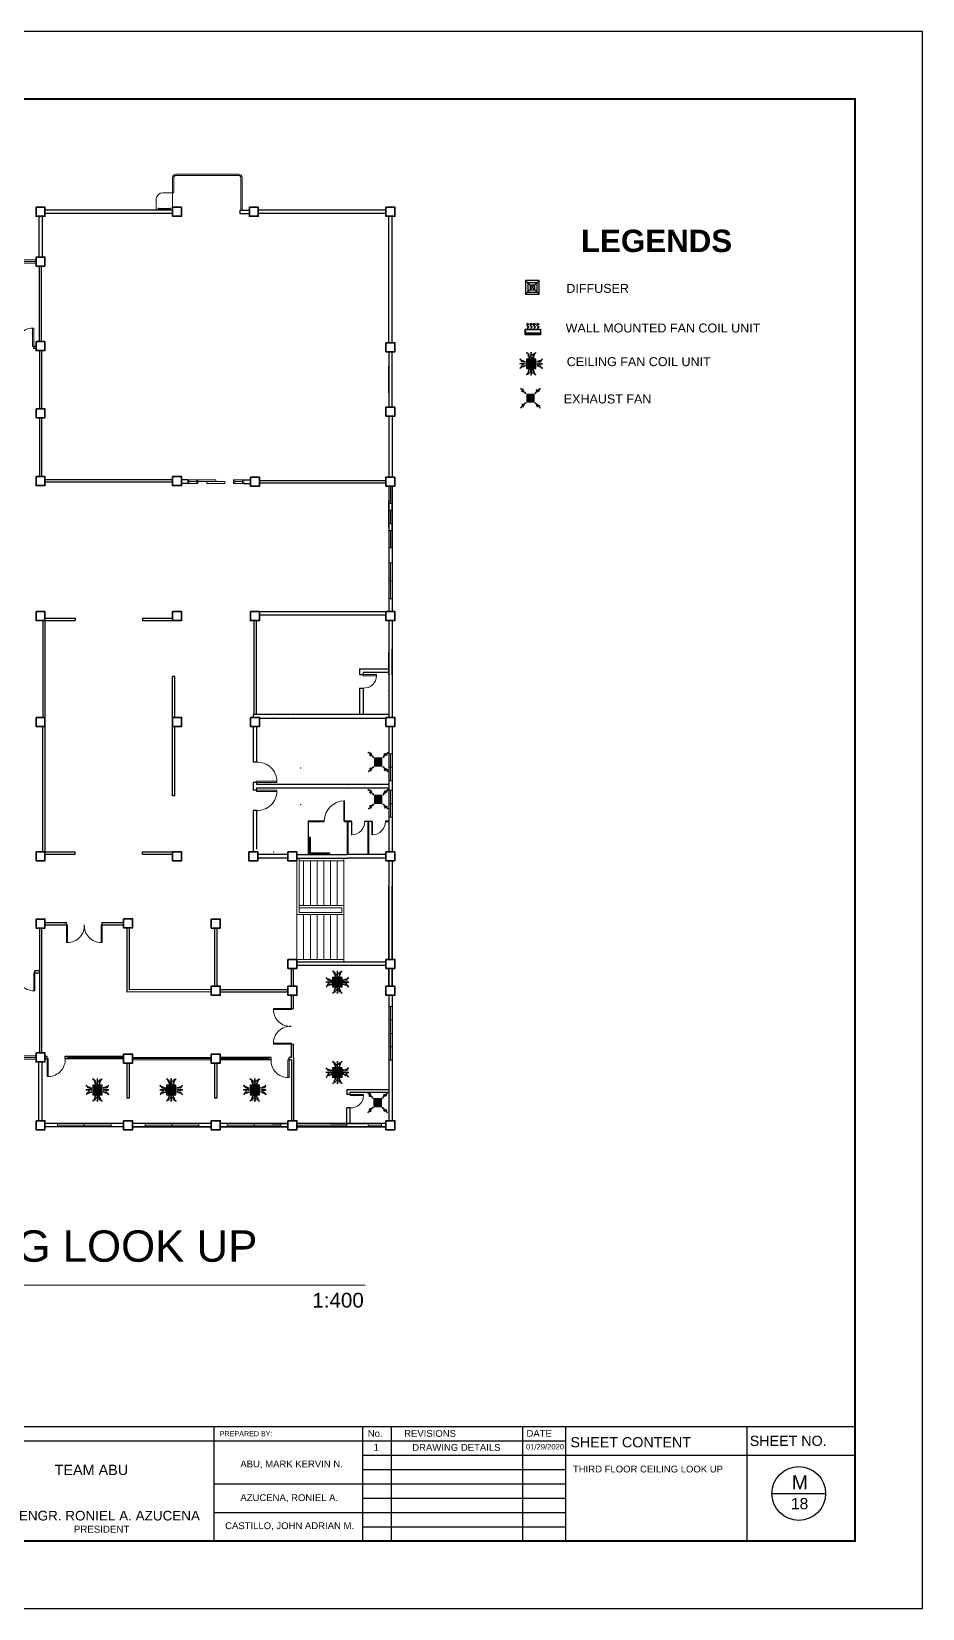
# Model space of a CAD drawing. Header units: millimetres. Extents: x 150 to 360, y 293 to 443.
# Drawn here: x 320.6 to 360.4, y 338.6 to 409 of the extents above; entities that cross this region are included whole.
import ezdxf

# ---------------------------------------------------------------- set-up
doc = ezdxf.new("R2010")
doc.units = ezdxf.units.MM
doc.header["$MEASUREMENT"] = 0
for name, color, linetype in [('.1', 1, 'Continuous'), ('AIR', 7, 'Continuous'), ('diffuser', 7, 'Continuous'), ('Legends', 7, 'Continuous'), ('template', 7, 'Continuous')]:
    doc.layers.add(name, color=color, linetype=linetype)
for name, color, linetype, lineweight in [('door', 234, 'Continuous', 13), ('road', 1, 'Continuous', 20), ('walls', 4, 'Continuous', 30)]:
    doc.layers.add(name, color=color, linetype=linetype, lineweight=lineweight)
doc.styles.add('arial', font='arial.ttf')
doc.styles.get("Standard").update_dxf_attribs({"font": 'arial.ttf'})

# ---------------------------------------------------------------- blocks, each defined once
blk = doc.blocks.new('GRILL-C-IN')
at = {"layer": 'AIR', "ltscale": 3}
for p, q in [((-0.62, 0.6), (-0.67, 0.65)), ((-0.6, 0.62), (-0.65, 0.67)), ((-0.64, 0.64), (-0.3, 0.3)), ((0.64, 0.64), (0.3, 0.3)), ((0.6, 0.62), (0.65, 0.67)), ((0.62, 0.6), (0.67, 0.65)), ((-0.62, -0.6), (-0.67, -0.65)), ((-0.6, -0.62), (-0.65, -0.67)), ((-0.64, -0.64), (-0.3, -0.3)), ((0.64, -0.64), (0.3, -0.3)), ((0.6, -0.62), (0.65, -0.67)), ((0.62, -0.6), (0.67, -0.65))]:
    blk.add_line(p, q, dxfattribs=at)
at = {"layer": 'AIR'}
for p, q in [((-0.19, 0.19), (0.19, -0.19)), ((0.19, 0.19), (-0.19, -0.19))]:
    blk.add_line(p, q, dxfattribs=at)
at = {"layer": 'AIR', "ltscale": 3}
for points in [[(-0.36, 0.39), (-0.39, 0.36), (-0.3, 0.3)], [(0.39, 0.36), (0.36, 0.39), (0.3, 0.3)], [(-0.36, -0.39), (-0.39, -0.36), (-0.3, -0.3)], [(0.39, -0.36), (0.36, -0.39), (0.3, -0.3)]]:
    blk.add_lwpolyline(points, close=True, dxfattribs=at)
at = {"layer": 'AIR'}
for points in [[(-0.25, -0.25), (0.25, -0.25), (0.25, 0.25), (-0.25, 0.25)], [(-0.19, -0.19), (0.19, -0.19), (0.19, 0.19), (-0.19, 0.19)], [(-0.12, -0.12), (0.12, -0.12), (0.12, 0.12), (-0.12, 0.12)], [(-0.06, -0.06), (0.06, -0.06), (0.06, 0.06), (-0.06, 0.06)]]:
    blk.add_lwpolyline(points, close=True, dxfattribs=at)
at = {"layer": 'AIR', "ltscale": 3}
for points in [[(-0.44, 0.44), (-0.51, 0.4), (-0.43, 0.51), (-0.57, 0.43), (-0.48, 0.6), (-0.56, 0.56)], [(0.44, 0.44), (0.4, 0.51), (0.51, 0.43), (0.43, 0.57), (0.6, 0.48), (0.56, 0.56)], [(-0.44, -0.44), (-0.51, -0.4), (-0.43, -0.51), (-0.57, -0.43), (-0.48, -0.6), (-0.56, -0.56)], [(0.44, -0.44), (0.4, -0.51), (0.51, -0.43), (0.43, -0.57), (0.6, -0.48), (0.56, -0.56)]]:
    blk.add_spline(points, degree=3, dxfattribs=at)
for points in [[(-0.3, 0.3), (-0.36, 0.39), (-0.39, 0.36)], [(0.3, 0.3), (0.39, 0.36), (0.36, 0.39)], [(-0.3, -0.3), (-0.36, -0.39), (-0.39, -0.36)], [(0.3, -0.3), (0.39, -0.36), (0.36, -0.39)]]:
    blk.add_solid(points, dxfattribs=at)
blk = doc.blocks.new('FCU-13000P (CASSETTE SPLIT)')
at = {"layer": 'AIR', "ltscale": 3}
for p, q in [((-0.52, 0), (-1, 0)), ((-0.56, 0.19), (-0.49, 0.19)), ((-0.56, 0.16), (-0.49, 0.16)), ((-0.56, 0.02), (-0.49, 0.02)), ((-0.19, 0.56), (-0.19, 0.49)), ((-0.16, 0.56), (-0.16, 0.49)), ((-0.02, 0.56), (-0.02, 0.49)), ((0, 0.52), (0, 1)), ((0.02, 0.56), (0.02, 0.49)), ((0.16, 0.56), (0.16, 0.49)), ((0.19, 0.56), (0.19, 0.49)), ((0.56, 0.19), (0.49, 0.19)), ((0.56, 0.16), (0.49, 0.16)), ((0.56, 0.02), (0.49, 0.02)), ((0.52, 0), (1, 0)), ((-0.56, -0.02), (-0.49, -0.02)), ((-0.56, -0.16), (-0.49, -0.16)), ((-0.56, -0.19), (-0.49, -0.19)), ((-0.19, -0.56), (-0.19, -0.49)), ((-0.16, -0.56), (-0.16, -0.49)), ((-0.02, -0.56), (-0.02, -0.49)), ((0, -0.52), (0, -1)), ((0.02, -0.56), (0.02, -0.49)), ((0.16, -0.56), (0.16, -0.49)), ((0.19, -0.56), (0.19, -0.49)), ((0.56, -0.02), (0.49, -0.02)), ((0.56, -0.16), (0.49, -0.16)), ((0.56, -0.19), (0.49, -0.19))]:
    blk.add_line(p, q, dxfattribs=at)
at = {"layer": 'AIR'}
for p, q in [((0.3, -0.3), (-0.3, 0.3)), ((0.3, 0.3), (-0.3, -0.3))]:
    blk.add_line(p, q, dxfattribs=at)
at = {"layer": 'AIR', "ltscale": 3}
for points in [[(-0.89, 0.02), (-0.89, -0.02), (-1, 0)], [(-0.89, 0.34), (-0.93, 0.31), (-0.97, 0.42)], [(-0.34, 0.89), (-0.31, 0.93), (-0.42, 0.97)], [(-0.02, 0.89), (0.02, 0.89), (0, 1)], [(0.34, 0.89), (0.31, 0.93), (0.42, 0.97)], [(0.89, 0.34), (0.93, 0.31), (0.97, 0.42)], [(0.89, 0.02), (0.89, -0.02), (1, 0)], [(-0.89, -0.34), (-0.93, -0.31), (-0.97, -0.42)], [(-0.34, -0.89), (-0.31, -0.93), (-0.42, -0.97)], [(-0.02, -0.89), (0.02, -0.89), (0, -1)], [(0.34, -0.89), (0.31, -0.93), (0.42, -0.97)], [(0.89, -0.34), (0.93, -0.31), (0.97, -0.42)]]:
    blk.add_lwpolyline(points, close=True, dxfattribs=at)
at = {"layer": 'AIR'}
for points in [[(-0.91, 0.32, 0.171809), (-0.56, 0.18), (-0.52, 0.18)], [(-0.32, 0.91, -0.171809), (-0.18, 0.56), (-0.18, 0.52)], [(0.32, 0.91, 0.171809), (0.18, 0.56), (0.18, 0.52)], [(0.91, 0.32, -0.171809), (0.56, 0.18), (0.52, 0.18)], [(-0.91, -0.32, -0.171809), (-0.56, -0.18), (-0.52, -0.18)], [(-0.32, -0.91, 0.171809), (-0.18, -0.56), (-0.18, -0.52)], [(0.32, -0.91, -0.171809), (0.18, -0.56), (0.18, -0.52)], [(0.91, -0.32, 0.171809), (0.56, -0.18), (0.52, -0.18)]]:
    blk.add_lwpolyline(points, format="xyb", dxfattribs=at)
for points in [[(-0.41, -0.41), (0.41, -0.41), (0.41, 0.41), (-0.41, 0.41)], [(-0.37, 0.31), (-0.35, 0.31), (-0.35, -0.31), (-0.37, -0.31)], [(-0.31, 0.37), (0.31, 0.37), (0.31, 0.35), (-0.31, 0.35)], [(-0.26, -0.26), (0.26, -0.26), (0.26, 0.26), (-0.26, 0.26)], [(-0.21, -0.21), (0.21, -0.21), (0.21, 0.21), (-0.21, 0.21)], [(-0.16, -0.16), (0.16, -0.16), (0.16, 0.16), (-0.16, 0.16)], [(-0.11, -0.11), (0.11, -0.11), (0.11, 0.11), (-0.11, 0.11)], [(-0.06, -0.06), (0.06, -0.06), (0.06, 0.06), (-0.06, 0.06)], [(0.37, 0.31), (0.35, 0.31), (0.35, -0.31), (0.37, -0.31)], [(-0.31, -0.37), (0.31, -0.37), (0.31, -0.35), (-0.31, -0.35)]]:
    blk.add_lwpolyline(points, close=True, dxfattribs=at)
blk.add_lwpolyline([(-0.26, -0.31), (0.26, -0.31, 0.414214), (0.31, -0.26), (0.31, 0.26, 0.414214), (0.26, 0.31), (-0.26, 0.31, 0.414214), (-0.31, 0.26), (-0.31, -0.26, 0.414214)], format="xyb", close=True, dxfattribs=at)
at = {"layer": 'AIR', "ltscale": 3}
for points in [[(-0.84, 0.27), (-0.85, 0.23), (-0.88, 0.13), (-0.7, 0.42), (-0.9, 0), (-0.65, 0.36), (-0.68, 0.24), (-0.69, 0.2)], [(-0.27, 0.84), (-0.23, 0.85), (-0.13, 0.88), (-0.42, 0.7), (0, 0.9), (-0.36, 0.65), (-0.24, 0.68), (-0.2, 0.69)], [(0.27, 0.84), (0.23, 0.85), (0.13, 0.88), (0.42, 0.7), (0, 0.9), (0.36, 0.65), (0.24, 0.68), (0.2, 0.69)], [(0.84, 0.27), (0.85, 0.23), (0.88, 0.13), (0.7, 0.42), (0.9, 0), (0.65, 0.36), (0.68, 0.24), (0.69, 0.2)], [(-0.84, -0.27), (-0.85, -0.23), (-0.88, -0.13), (-0.7, -0.42), (-0.9, 0), (-0.65, -0.36), (-0.68, -0.24), (-0.69, -0.2)], [(-0.27, -0.84), (-0.23, -0.85), (-0.13, -0.88), (-0.42, -0.7), (0, -0.9), (-0.36, -0.65), (-0.24, -0.68), (-0.2, -0.69)], [(0.27, -0.84), (0.23, -0.85), (0.13, -0.88), (0.42, -0.7), (0, -0.9), (0.36, -0.65), (0.24, -0.68), (0.2, -0.69)], [(0.84, -0.27), (0.85, -0.23), (0.88, -0.13), (0.7, -0.42), (0.9, 0), (0.65, -0.36), (0.68, -0.24), (0.69, -0.2)]]:
    blk.add_open_spline(points, degree=3, knots=[0.0032834, 0.0032834, 0.0032834, 0.0032834, 0.0712567, 0.1924075, 0.3347111, 0.5062145, 0.5813292, 0.5813292, 0.5813292, 0.5813292], dxfattribs=at)
for points in [[(-0.8, 0), (-0.78, -0.08), (-0.75, 0.06), (-0.72, -0.1), (-0.66, 0.09), (-0.63, 0)], [(0, 0.8), (0.08, 0.78), (-0.06, 0.75), (0.1, 0.72), (-0.09, 0.66), (0, 0.63)], [(0.8, 0), (0.78, -0.08), (0.75, 0.06), (0.72, -0.1), (0.66, 0.09), (0.63, 0)], [(0, -0.8), (0.08, -0.78), (-0.06, -0.75), (0.1, -0.72), (-0.09, -0.66), (0, -0.63)]]:
    blk.add_spline(points, degree=3, dxfattribs=at)
for points in [[(-1, 0), (-0.89, 0.02), (-0.89, -0.02)], [(-0.97, 0.42), (-0.89, 0.34), (-0.93, 0.31)], [(-0.42, 0.97), (-0.34, 0.89), (-0.31, 0.93)], [(0, 1), (-0.02, 0.89), (0.02, 0.89)], [(0.42, 0.97), (0.34, 0.89), (0.31, 0.93)], [(0.97, 0.42), (0.89, 0.34), (0.93, 0.31)], [(1, 0), (0.89, 0.02), (0.89, -0.02)], [(-0.97, -0.42), (-0.89, -0.34), (-0.93, -0.31)], [(-0.42, -0.97), (-0.34, -0.89), (-0.31, -0.93)], [(0, -1), (-0.02, -0.89), (0.02, -0.89)], [(0.42, -0.97), (0.34, -0.89), (0.31, -0.93)], [(0.97, -0.42), (0.89, -0.34), (0.93, -0.31)]]:
    blk.add_solid(points, dxfattribs=at)
blk = doc.blocks.new('AC-S-12')
at = {"layer": 'diffuser'}
for p, q in [((-0.15, 0.15), (0.15, -0.15)), ((0.15, 0.15), (-0.15, -0.15)), ((-0.15, 0.15), (-0.15, -0.15)), ((0.15, 0.15), (-0.15, 0.15)), ((-0.1, 0.1), (-0.1, -0.1)), ((0.1, 0.1), (-0.1, 0.1)), ((-0.05, 0.05), (-0.05, -0.05)), ((0.05, 0.05), (-0.05, 0.05)), ((0.05, -0.05), (0.05, 0.05)), ((0.1, -0.1), (0.1, 0.1)), ((0.15, -0.15), (0.15, 0.15)), ((-0.15, -0.15), (0.15, -0.15)), ((-0.1, -0.1), (0.1, -0.1)), ((-0.05, -0.05), (0.05, -0.05))]:
    blk.add_line(p, q, dxfattribs=at)
for points in [[(-0.358, 0.358, 0, 0.0447, 0), (-0.295, 0.295, 0, 0, 0), (-0.15, 0.15, 0, 0, 0)], [(0.358, 0.358, 0, 0.0447, 0), (0.295, 0.295, 0, 0, 0), (0.15, 0.15, 0, 0, 0)], [(-0.358, -0.358, 0, 0.0447, 0), (-0.295, -0.295, 0, 0, 0), (-0.15, -0.15, 0, 0, 0)], [(0.358, -0.358, 0, 0.0447, 0), (0.295, -0.295, 0, 0, 0), (0.15, -0.15, 0, 0, 0)]]:
    blk.add_lwpolyline(points, format="xyseb", dxfattribs=at)
blk = doc.blocks.new('fcu')
at = {"layer": 'diffuser', "xscale": 2.052644456280903, "yscale": 2.052644456280903, "zscale": 2.052644456280903}
blk.add_blockref('AC-S-12', (0, 0), dxfattribs=at)
blk = doc.blocks.new('CARRIER-S30-32 (FCD)')
at = {"layer": 'AIR'}
for p, q in [((0.82, -0.05), (-0.83, -0.05)), ((0.82, -0.08), (-0.83, -0.08)), ((0.82, -0.1), (-0.83, -0.1)), ((0.82, -0.13), (-0.83, -0.13)), ((0.82, -0.15), (-0.83, -0.15)), ((-0.6, -0.03), (-0.6, -0.18)), ((-0.4, -0.03), (-0.4, -0.18)), ((-0.2, -0.03), (-0.2, -0.18)), ((0, -0.03), (0, -0.18)), ((0.2, -0.03), (0.2, -0.18)), ((0.4, -0.03), (0.4, -0.18)), ((0.6, -0.03), (0.6, -0.18))]:
    blk.add_line(p, q, dxfattribs=at)
for points in [[(-0.8, -0.62), (0.8, -0.62, 0.414214), (0.85, -0.57), (0.85, 0), (-0.85, 0), (-0.85, -0.57, 0.414214)], [(-0.8, -0.59), (0.8, -0.59, 0.414214), (0.82, -0.57), (0.82, -0.53), (-0.83, -0.53), (-0.83, -0.57, 0.414214)]]:
    blk.add_lwpolyline(points, format="xyb", close=True, dxfattribs=at)
for points in [[(-0.83, -0.03), (0.82, -0.03), (0.82, -0.18), (-0.83, -0.18)], [(-0.66, -1.13), (-0.56, -1.24), (-0.7, -1.18)], [(-0.46, -1.13), (-0.56, -1.24), (-0.43, -1.18)], [(-0.29, -1.13), (-0.19, -1.24), (-0.32, -1.18)], [(-0.09, -1.13), (-0.19, -1.24), (-0.05, -1.18)], [(0.09, -1.13), (0.19, -1.24), (0.05, -1.18)], [(0.29, -1.13), (0.19, -1.24), (0.32, -1.18)], [(0.46, -1.13), (0.56, -1.24), (0.43, -1.18)], [(0.66, -1.13), (0.56, -1.24), (0.7, -1.18)]]:
    blk.add_lwpolyline(points, close=True, dxfattribs=at)
for points in [[(-0.56, -0.68), (-0.56, -0.79), (-0.44, -0.84), (-0.67, -1), (-0.56, -1.04), (-0.56, -1.24)], [(-0.19, -0.68), (-0.19, -0.79), (-0.06, -0.84), (-0.29, -1), (-0.19, -1.04), (-0.19, -1.24)], [(0.19, -0.68), (0.19, -0.79), (0.31, -0.84), (0.08, -1), (0.19, -1.04), (0.19, -1.24)], [(0.56, -0.68), (0.56, -0.79), (0.69, -0.84), (0.46, -1), (0.56, -1.04), (0.56, -1.24)]]:
    blk.add_lwpolyline(points, dxfattribs=at)
for centre in [(-0.8, -0.29), (-0.8, -0.36)]:
    blk.add_circle(centre, 0.0187, dxfattribs=at)

msp = doc.modelspace()

# ---------------------------------------------------------------- linework, layer by layer
at = {"layer": '.1', "color": 0}
msp.add_line((360.409, 408.965), (261.133, 408.965), dxfattribs=at)
at = {"color": 8, "linetype": 'ByBlock', "lineweight": 9}
for p, q in [((326.189, 400.994), (326.189, 401.469)), ((326.489, 401.769), (326.959, 401.769)), ((326.309, 401.076), (326.289, 401.076)), ((326.289, 401.076), (326.289, 400.996)), ((326.309, 400.996), (326.309, 401.076)), ((326.559, 401.066), (326.309, 401.066)), ((326.559, 401.046), (326.309, 401.046)), ((326.559, 401.066), (326.809, 401.066)), ((326.559, 401.046), (326.809, 401.046)), ((326.809, 400.996), (326.809, 401.076)), ((326.809, 401.076), (326.829, 401.076)), ((326.829, 401.076), (326.829, 400.996)), ((317.504, 398.769), (320.829, 398.769)), ((320.829, 398.696), (317.504, 398.696)), ((317.504, 398.619), (320.829, 398.619)), ((320.729, 394.821), (320.829, 394.821)), ((336.579, 388.032), (336.579, 388.671)), ((336.579, 387.895), (336.579, 388.671)), ((336.654, 388.671), (336.654, 387.895)), ((336.729, 388.032), (336.729, 388.671)), ((336.729, 387.895), (336.579, 387.895)), ((336.729, 387.595), (336.579, 387.595)), ((336.579, 387.595), (336.579, 386.995)), ((336.654, 387.595), (336.654, 386.995)), ((336.729, 387.295), (336.729, 387.595)), ((336.579, 386.995), (336.729, 386.995)), ((336.579, 386.995), (336.579, 386.695)), ((336.579, 386.832), (336.579, 386.069)), ((336.579, 386.695), (336.729, 386.695)), ((336.654, 386.695), (336.654, 385.92)), ((336.729, 386.832), (336.729, 386.069)), ((336.729, 386.695), (336.729, 385.919)), ((336.729, 385.919), (336.579, 385.921)), ((336.579, 385.157), (336.579, 385.919)), ((336.579, 385.821), (336.579, 383.071)), ((336.729, 386.069), (336.729, 385.919)), ((336.729, 385.157), (336.729, 385.919)), ((336.579, 383.646), (336.579, 385.246)), ((336.579, 385.246), (336.729, 385.246)), ((336.579, 383.957), (336.579, 385.157)), ((336.654, 385.246), (336.654, 383.646)), ((336.729, 383.957), (336.729, 385.157)), ((336.579, 384.446), (336.729, 384.446)), ((336.729, 384.446), (336.729, 383.646)), ((336.579, 383.957), (336.579, 383.071)), ((336.729, 383.957), (336.729, 383.071)), ((336.729, 383.646), (336.579, 383.646)), ((336.579, 381.794), (336.579, 382.671)), ((336.729, 381.794), (336.729, 382.671)), ((336.579, 381.794), (336.579, 381.394)), ((336.729, 381.794), (336.729, 381.394)), ((336.579, 380.244), (336.579, 379.844)), ((336.729, 380.244), (336.729, 379.844)), ((336.579, 378.694), (336.579, 379.694)), ((336.729, 378.694), (336.729, 379.844)), ((336.579, 378.694), (336.579, 378.346)), ((336.729, 378.694), (336.729, 378.346)), ((336.579, 376.719), (336.729, 376.719)), ((336.654, 376.719), (336.654, 375.519)), ((336.729, 376.719), (336.729, 375.519)), ((336.729, 376.119), (336.579, 376.119)), ((336.729, 375.519), (336.579, 375.519)), ((336.579, 375.345), (336.579, 375.445)), ((336.579, 375.195), (336.579, 375.095)), ((336.579, 375.095), (336.729, 375.095)), ((336.654, 375.095), (336.654, 373.895)), ((336.729, 375.095), (336.729, 373.895)), ((336.729, 374.495), (336.579, 374.495)), ((336.729, 373.895), (336.579, 373.895)), ((330.679, 372.345), (330.529, 372.345)), ((332.479, 371.945), (332.479, 372.07)), ((332.479, 369.545), (332.479, 371.945)), ((332.579, 371.945), (332.579, 372.045)), ((332.579, 369.645), (332.579, 371.945)), ((334.579, 371.945), (332.579, 371.945)), ((332.779, 371.945), (332.779, 369.945)), ((333.079, 371.945), (333.079, 369.945)), ((333.379, 371.945), (333.379, 369.945)), ((333.679, 371.945), (333.679, 369.945)), ((333.979, 371.945), (333.979, 369.945)), ((334.279, 371.945), (334.279, 369.945)), ((334.579, 372.07), (334.579, 371.945)), ((334.579, 371.945), (334.579, 369.945)), ((334.279, 369.945), (332.579, 369.945)), ((334.279, 369.845), (332.579, 369.845)), ((334.279, 369.645), (332.579, 369.645)), ((334.279, 369.945), (334.579, 369.945)), ((334.279, 369.845), (334.479, 369.845)), ((334.279, 369.645), (334.479, 369.645)), ((334.479, 369.645), (334.479, 369.845)), ((334.579, 369.845), (334.579, 369.945)), ((334.579, 369.645), (334.579, 369.845)), ((334.579, 369.545), (334.579, 369.645)), ((334.279, 369.545), (332.479, 369.545)), ((332.479, 369.545), (332.479, 367.545)), ((332.779, 369.545), (332.779, 367.545)), ((333.079, 369.545), (333.079, 367.545)), ((333.379, 369.545), (333.379, 367.545)), ((333.679, 369.545), (333.679, 367.545)), ((333.979, 369.545), (333.979, 367.545)), ((334.279, 369.545), (334.279, 367.545)), ((334.279, 369.545), (334.579, 369.545)), ((334.579, 369.545), (334.579, 367.545)), ((334.579, 367.545), (332.479, 367.545)), ((332.479, 367.42), (332.479, 367.545)), ((334.579, 367.42), (334.579, 367.545)), ((320.829, 366.943), (320.729, 366.943)), ((332.479, 366.343), (332.479, 366.218)), ((336.729, 365.443), (336.579, 365.443)), ((336.579, 365.443), (336.579, 363.043)), ((336.654, 365.443), (336.654, 363.043)), ((336.729, 365.943), (336.729, 365.443)), ((336.729, 364.243), (336.729, 365.443)), ((336.729, 364.843), (336.579, 364.843)), ((336.729, 364.243), (336.579, 364.243)), ((336.729, 363.043), (336.729, 364.243)), ((320.829, 363.243), (317.479, 363.243)), ((336.729, 363.643), (336.579, 363.643)), ((317.479, 363.168), (320.829, 363.168)), ((320.829, 363.093), (317.479, 363.093)), ((322.229, 363.218), (322.229, 363.118)), ((322.229, 363.168), (324.741, 363.168)), ((328.654, 363.168), (325.141, 363.168)), ((328.654, 363.118), (325.141, 363.118)), ((328.654, 363.068), (325.141, 363.068)), ((331.229, 363.118), (329.054, 363.118)), ((336.579, 363.043), (336.729, 363.043)), ((336.729, 360.343), (336.729, 360.493)), ((324.185, 360.218), (321.785, 360.218)), ((321.785, 360.218), (321.785, 360.068)), ((324.185, 360.143), (321.785, 360.143)), ((322.985, 360.068), (322.985, 360.218)), ((322.985, 360.068), (324.185, 360.068)), ((324.185, 360.068), (324.185, 360.218)), ((328.098, 360.218), (325.698, 360.218)), ((325.698, 360.218), (325.698, 360.068)), ((328.098, 360.143), (325.698, 360.143)), ((326.898, 360.068), (326.898, 360.218)), ((326.898, 360.068), (328.098, 360.068)), ((328.098, 360.068), (328.098, 360.218)), ((329.054, 360.218), (329.779, 360.218)), ((331.766, 360.218), (329.366, 360.218)), ((329.366, 360.218), (329.366, 360.068)), ((331.766, 360.143), (329.366, 360.143)), ((329.779, 360.218), (330.379, 360.218)), ((330.379, 360.218), (330.879, 360.218)), ((330.566, 360.068), (330.566, 360.218)), ((330.566, 360.068), (331.766, 360.068)), ((331.379, 360.218), (330.879, 360.218)), ((331.766, 360.068), (331.766, 360.218)), ((332.479, 360.218), (332.979, 360.218)), ((334.704, 360.143), (332.479, 360.143)), ((332.979, 360.218), (333.479, 360.218)), ((333.979, 360.218), (333.479, 360.218)), ((334.704, 360.218), (334.704, 360.068)), ((335.171, 360.218), (335.071, 360.218)), ((336.204, 360.068), (335.604, 360.068)), ((335.654, 360.068), (335.654, 360.218)), ((336.254, 360.218), (335.654, 360.218)), ((336.254, 360.143), (335.654, 360.143)), ((336.254, 360.218), (336.254, 360.068))]:
    msp.add_line(p, q, dxfattribs=at)
at = {"color": 8, "linetype": 'ByBlock', "lineweight": 25}
for p, q in [((320.954, 400.721), (320.954, 398.896)), ((321.104, 400.721), (321.104, 398.896)), ((326.929, 400.994), (321.229, 400.994)), ((326.929, 400.844), (321.229, 400.844)), ((329.929, 400.994), (330.354, 400.994)), ((329.929, 400.844), (330.354, 400.844)), ((336.454, 400.994), (330.754, 400.994)), ((336.454, 400.844), (330.754, 400.844)), ((336.579, 395.071), (336.579, 400.721)), ((336.729, 395.071), (336.729, 400.721)), ((320.979, 395.121), (320.979, 398.496)), ((321.079, 395.121), (321.079, 398.496)), ((320.679, 394.921), (320.829, 394.921)), ((320.729, 394.821), (320.729, 394.921)), ((320.829, 394.821), (320.729, 394.821)), ((320.979, 394.721), (320.979, 392.121)), ((321.079, 394.721), (321.079, 392.121)), ((336.579, 394.671), (336.579, 392.196)), ((336.729, 392.196), (336.729, 394.671)), ((336.579, 392.832), (336.579, 394.032)), ((320.979, 391.721), (320.979, 389.097)), ((321.079, 391.721), (321.079, 389.097)), ((336.579, 391.796), (336.579, 389.071)), ((336.729, 391.796), (336.729, 389.071)), ((336.579, 391.157), (336.579, 389.957)), ((336.579, 388.671), (336.579, 383.071)), ((336.729, 388.671), (336.729, 383.071)), ((336.729, 385.919), (336.729, 388.671)), ((336.579, 386.832), (336.579, 388.032)), ((336.729, 386.832), (336.729, 388.032)), ((336.729, 387.595), (336.729, 387.895)), ((330.554, 382.671), (330.554, 378.47)), ((330.654, 382.671), (330.654, 378.47)), ((336.579, 382.671), (336.579, 378.346)), ((336.579, 382.671), (336.579, 378.346)), ((336.729, 382.671), (336.729, 378.346)), ((336.579, 380.244), (336.579, 381.244)), ((336.729, 380.244), (336.729, 381.394)), ((335.279, 380.508), (336.579, 380.509)), ((335.279, 380.508), (335.279, 380.258)), ((335.279, 380.258), (335.429, 380.258)), ((335.429, 380.358), (335.429, 380.258)), ((335.279, 379.658), (335.279, 378.47)), ((335.279, 379.658), (335.429, 379.658)), ((335.429, 379.658), (335.429, 378.47)), ((330.529, 378.47), (330.529, 378.347)), ((334.979, 378.47), (330.529, 378.47)), ((333.002, 378.32), (336.454, 378.32)), ((336.579, 378.47), (334.979, 378.47)), ((330.529, 377.947), (330.529, 376.345)), ((330.679, 377.947), (330.679, 376.345)), ((336.579, 377.946), (336.579, 375.519)), ((336.579, 377.946), (336.579, 375.419)), ((336.729, 377.946), (336.729, 372.345)), ((330.679, 376.345), (330.529, 376.345)), ((330.529, 375.445), (330.529, 375.095)), ((330.679, 375.445), (330.679, 375.345)), ((336.579, 375.345), (330.679, 375.345)), ((336.579, 375.419), (336.579, 372.345)), ((330.679, 375.195), (330.679, 375.095)), ((336.579, 375.195), (330.679, 375.195)), ((330.679, 374.195), (330.529, 374.195)), ((332.079, 372.22), (330.729, 372.22)), ((332.079, 372.07), (330.729, 372.07)), ((332.479, 372.22), (332.729, 372.22)), ((332.479, 372.07), (332.729, 372.07)), ((332.729, 372.22), (334.729, 372.22)), ((332.729, 372.07), (334.729, 372.07)), ((336.454, 372.22), (334.729, 372.22)), ((336.454, 372.07), (334.729, 372.07)), ((336.579, 371.945), (336.579, 367.545)), ((336.729, 371.945), (336.729, 367.545)), ((336.579, 367.545), (336.579, 370.818)), ((336.729, 367.545), (336.729, 370.818)), ((320.979, 368.943), (320.979, 363.368)), ((321.079, 368.943), (321.079, 363.368)), ((321.229, 369.193), (322.185, 369.193)), ((321.229, 369.093), (322.235, 369.093)), ((322.185, 369.093), (322.185, 369.193)), ((323.735, 369.093), (324.741, 369.093)), ((323.785, 369.193), (324.741, 369.193)), ((323.785, 369.093), (323.785, 369.193)), ((324.891, 368.959), (324.891, 366.088)), ((324.991, 368.959), (324.991, 366.189)), ((320.729, 366.943), (320.979, 366.943)), ((320.779, 367.043), (320.979, 367.043)), ((320.779, 366.943), (320.779, 367.043)), ((332.229, 366.343), (332.229, 367.145)), ((332.329, 366.343), (332.329, 367.145)), ((336.454, 367.42), (332.479, 367.42)), ((336.454, 367.27), (332.479, 367.27)), ((336.579, 367.145), (336.579, 366.343)), ((336.579, 366.343), (336.579, 367.145)), ((336.729, 367.145), (336.729, 366.343)), ((336.729, 366.343), (336.729, 367.145)), ((328.654, 366.093), (324.891, 366.088)), ((328.654, 366.193), (324.991, 366.189)), ((329.054, 366.193), (332.079, 366.193)), ((329.054, 366.093), (332.079, 366.093)), ((332.229, 365.306), (332.229, 365.943)), ((332.229, 365.356), (332.329, 365.356)), ((332.329, 365.356), (332.329, 365.943)), ((336.579, 365.943), (336.579, 360.343)), ((336.579, 365.943), (336.579, 360.343)), ((336.729, 365.943), (336.729, 360.343)), ((332.229, 363.168), (332.229, 363.806)), ((332.229, 363.756), (332.329, 363.756)), ((332.329, 363.168), (332.329, 363.756)), ((320.954, 360.343), (320.954, 362.968)), ((321.104, 360.343), (321.104, 362.968)), ((321.229, 363.218), (321.329, 363.218)), ((321.229, 363.118), (321.379, 363.118)), ((321.329, 363.118), (321.329, 363.218)), ((322.129, 363.218), (324.741, 363.218)), ((322.129, 363.118), (322.129, 363.218)), ((322.129, 363.218), (322.229, 363.218)), ((322.129, 363.118), (324.741, 363.118)), ((324.891, 362.918), (324.891, 361.343)), ((324.991, 362.918), (324.991, 361.343)), ((328.804, 362.918), (328.804, 361.343)), ((328.904, 362.918), (328.904, 361.343)), ((331.329, 363.168), (329.054, 363.168)), ((331.329, 363.068), (329.054, 363.068)), ((331.329, 363.168), (331.229, 363.168)), ((331.329, 363.068), (331.329, 363.168)), ((332.229, 363.068), (332.079, 363.068)), ((332.229, 363.168), (332.129, 363.168)), ((332.129, 363.068), (332.129, 363.168)), ((332.229, 363.068), (332.229, 360.343)), ((332.329, 363.168), (332.329, 360.343)), ((324.991, 361.343), (324.891, 361.343)), ((328.904, 361.343), (328.804, 361.343)), ((336.579, 361.718), (334.704, 361.718)), ((334.704, 361.718), (334.704, 361.618)), ((334.704, 361.618), (334.704, 361.518)), ((334.854, 361.518), (334.854, 361.618)), ((334.704, 360.218), (334.704, 360.918)), ((324.741, 360.218), (321.229, 360.218)), ((324.741, 360.068), (321.229, 360.068)), ((324.741, 360.218), (322.879, 360.218)), ((328.654, 360.218), (325.141, 360.218)), ((328.654, 360.218), (325.141, 360.218)), ((328.654, 360.068), (325.141, 360.068)), ((328.654, 360.068), (325.141, 360.068)), ((325.141, 360.068), (328.654, 360.068)), ((332.079, 360.218), (329.054, 360.218)), ((332.079, 360.068), (329.054, 360.068)), ((329.054, 360.068), (332.079, 360.068)), ((331.379, 360.218), (332.079, 360.218)), ((336.454, 360.218), (332.479, 360.218)), ((336.454, 360.068), (332.479, 360.068)), ((332.479, 360.068), (336.454, 360.068)), ((333.979, 360.218), (334.979, 360.218)), ((334.979, 360.218), (335.579, 360.218))]:
    msp.add_line(p, q, dxfattribs=at)
at = {"color": 8, "linetype": 'Continuous', "lineweight": 25}
for p, q in [((329.929, 400.994), (329.929, 400.844)), ((327.604, 388.947), (327.329, 388.947)), ((327.604, 388.796), (327.329, 388.796)), ((330.104, 388.946), (330.404, 388.946)), ((330.104, 388.796), (330.404, 388.796))]:
    msp.add_line(p, q, dxfattribs=at)
at = {"color": 8, "lineweight": 25}
for p, q in [((326.929, 388.947), (321.229, 388.947)), ((326.929, 388.847), (321.229, 388.847)), ((330.804, 388.921), (336.454, 388.921)), ((330.804, 388.821), (336.454, 388.821)), ((330.804, 383.071), (336.454, 383.071)), ((321.129, 382.671), (321.129, 378.345)), ((321.229, 382.771), (322.579, 382.771)), ((321.229, 382.671), (322.579, 382.671)), ((321.229, 382.671), (321.229, 372.345)), ((322.579, 382.771), (322.579, 382.671)), ((325.579, 382.771), (326.929, 382.771)), ((325.579, 382.771), (325.579, 382.671)), ((325.579, 382.671), (326.929, 382.671)), ((330.804, 382.921), (336.454, 382.921)), ((326.929, 378.345), (326.929, 380.172)), ((327.029, 380.172), (326.929, 380.172)), ((327.029, 378.345), (327.029, 380.172)), ((330.804, 378.315), (332.982, 378.32)), ((321.129, 372.345), (321.129, 377.945)), ((326.929, 374.845), (326.929, 377.945)), ((327.029, 374.845), (327.029, 377.945)), ((327.029, 374.845), (326.929, 374.845)), ((321.229, 372.345), (322.579, 372.345)), ((321.229, 372.245), (322.579, 372.245)), ((322.579, 372.245), (322.579, 372.345)), ((325.579, 372.345), (326.929, 372.345)), ((325.579, 372.245), (325.579, 372.345)), ((325.579, 372.245), (326.929, 372.245)), ((328.804, 368.943), (328.804, 366.343)), ((328.904, 368.943), (328.904, 366.343))]:
    msp.add_line(p, q, dxfattribs=at)
at = {"color": 8, "linetype": 'ByBlock', "lineweight": 13}
for p, q in [((328.004, 388.946), (327.654, 388.946)), ((327.654, 388.871), (328.004, 388.871)), ((328.004, 388.796), (327.654, 388.796)), ((329.704, 388.946), (330.054, 388.946)), ((330.054, 388.871), (329.704, 388.871)), ((329.704, 388.796), (330.054, 388.796))]:
    msp.add_line(p, q, dxfattribs=at)
at = {"color": 8, "lineweight": 9, "ltscale": 0.4}
msp.add_line((336.579, 387.05), (336.579, 387.54), dxfattribs=at)
at = {"color": 8, "linetype": 'ByBlock', "lineweight": 25, "ltscale": 0.3}
for p, q in [((336.579, 380.358), (335.429, 380.358)), ((330.679, 375.445), (330.529, 375.445)), ((330.679, 375.095), (330.529, 375.095)), ((334.854, 361.518), (334.704, 361.518)), ((334.854, 361.618), (336.579, 361.618)), ((334.854, 360.918), (334.704, 360.918)), ((334.854, 360.218), (334.854, 360.918))]:
    msp.add_line(p, q, dxfattribs=at)
at = {"color": 8, "lineweight": 9}
for p, q in [((336.579, 379.208), (336.579, 378.708)), ((333.691, 378.32), (333.191, 378.32)), ((334.959, 378.32), (335.459, 378.32)), ((334.549, 375.345), (334.544, 375.345)), ((335.003, 375.345), (334.549, 375.345)), ((334.69, 375.345), (334.62, 375.345)), ((335.003, 375.345), (335.008, 375.345)), ((335.274, 375.345), (335.269, 375.345)), ((335.728, 375.345), (335.274, 375.345)), ((335.415, 375.345), (335.345, 375.345)), ((335.728, 375.345), (335.733, 375.345)), ((335.999, 375.345), (335.994, 375.345)), ((335.999, 375.345), (336.453, 375.345)), ((336.312, 375.345), (336.382, 375.345)), ((336.453, 375.345), (336.458, 375.345)), ((333.691, 372.22), (333.191, 372.22)), ((334.959, 372.22), (335.459, 372.22)), ((335.879, 372.22), (336.379, 372.22)), ((336.204, 360.218), (335.704, 360.218))]:
    msp.add_line(p, q, dxfattribs=at)
at = {"color": 0, "linetype": 'ByBlock', "lineweight": 9}
msp.add_line((335.522, 353), (297.552, 353), dxfattribs=at)
at = {"color": 8, "linetype": 'ByBlock', "lineweight": 9}
for points in [[(330.029, 400.994), (330.029, 402.444, 0.414214), (329.879, 402.594), (327.079, 402.594, 0.414214), (326.929, 402.444), (326.929, 401.119), (326.929, 401.769)], [(329.979, 400.994), (329.979, 402.444, 0.414214), (329.879, 402.544), (327.079, 402.544, 0.414214), (326.979, 402.444), (326.979, 401.789)]]:
    msp.add_lwpolyline(points, format="xyb", dxfattribs=at)
at = {"color": 8, "linetype": 'ByBlock', "lineweight": 35}
for points in [[(320.829, 401.121), (321.229, 401.121), (321.229, 400.721), (320.829, 400.721)], [(326.929, 401.121), (327.329, 401.121), (327.329, 400.721), (326.929, 400.721)], [(330.354, 401.121), (330.754, 401.121), (330.754, 400.721), (330.354, 400.721)], [(336.454, 401.121), (336.854, 401.121), (336.854, 400.721), (336.454, 400.721)], [(320.829, 398.896), (321.229, 398.896), (321.229, 398.496), (320.829, 398.496)], [(320.829, 395.121), (321.229, 395.121), (321.229, 394.721), (320.829, 394.721)], [(336.454, 395.071), (336.854, 395.071), (336.854, 394.671), (336.454, 394.671)], [(320.829, 392.121), (321.229, 392.121), (321.229, 391.721), (320.829, 391.721)], [(336.454, 392.196), (336.854, 392.196), (336.854, 391.796), (336.454, 391.796)], [(320.829, 389.097), (321.229, 389.097), (321.229, 388.697), (320.829, 388.697)], [(326.929, 389.097), (327.329, 389.097), (327.329, 388.697), (326.929, 388.697)], [(330.404, 389.071), (330.804, 389.071), (330.804, 388.671), (330.404, 388.671)], [(336.454, 389.071), (336.854, 389.071), (336.854, 388.671), (336.454, 388.671)], [(320.829, 383.071), (321.229, 383.071), (321.229, 382.671), (320.829, 382.671)], [(326.929, 383.072), (327.329, 383.072), (327.329, 382.672), (326.929, 382.672)], [(330.404, 383.071), (330.804, 383.071), (330.804, 382.671), (330.404, 382.671)], [(336.454, 383.071), (336.854, 383.071), (336.854, 382.671), (336.454, 382.671)], [(326.929, 378.345), (327.329, 378.345), (327.329, 377.945), (326.929, 377.945)], [(330.404, 378.347), (330.804, 378.347), (330.804, 377.947), (330.404, 377.947)], [(336.454, 378.346), (336.854, 378.346), (336.854, 377.946), (336.454, 377.946)], [(320.829, 372.345), (321.229, 372.345), (321.229, 371.945), (320.829, 371.945)], [(326.929, 372.345), (327.329, 372.345), (327.329, 371.945), (326.929, 371.945)], [(330.329, 372.345), (330.729, 372.345), (330.729, 371.945), (330.329, 371.945)], [(332.079, 372.345), (332.479, 372.345), (332.479, 371.945), (332.079, 371.945)], [(336.454, 372.345), (336.854, 372.345), (336.854, 371.945), (336.454, 371.945)], [(320.829, 369.343), (321.229, 369.343), (321.229, 368.943), (320.829, 368.943)], [(324.741, 369.359), (325.141, 369.359), (325.141, 368.959), (324.741, 368.959)], [(328.654, 369.343), (329.054, 369.343), (329.054, 368.943), (328.654, 368.943)], [(332.079, 367.545), (332.479, 367.545), (332.479, 367.145), (332.079, 367.145)], [(336.454, 367.545), (336.854, 367.545), (336.854, 367.145), (336.454, 367.145)], [(328.654, 366.343), (329.054, 366.343), (329.054, 365.943), (328.654, 365.943)], [(332.079, 366.343), (332.479, 366.343), (332.479, 365.943), (332.079, 365.943)], [(336.454, 366.343), (336.854, 366.343), (336.854, 365.943), (336.454, 365.943)], [(320.829, 363.368), (321.229, 363.368), (321.229, 362.968), (320.829, 362.968)], [(324.741, 363.318), (325.141, 363.318), (325.141, 362.918), (324.741, 362.918)], [(328.654, 363.318), (329.054, 363.318), (329.054, 362.918), (328.654, 362.918)], [(320.829, 360.343), (321.229, 360.343), (321.229, 359.943), (320.829, 359.943)], [(324.741, 360.343), (325.141, 360.343), (325.141, 359.943), (324.741, 359.943)], [(328.654, 360.343), (329.054, 360.343), (329.054, 359.943), (328.654, 359.943)], [(332.079, 360.343), (332.479, 360.343), (332.479, 359.943), (332.079, 359.943)], [(336.454, 360.343), (336.854, 360.343), (336.854, 359.943), (336.454, 359.943)]]:
    msp.add_lwpolyline(points, close=True, dxfattribs=at)
at = {"color": 8, "lineweight": 13, "ltscale": 0.03}
for points in [[(320.679, 394.921), (320.729, 394.921), (320.729, 395.721), (320.679, 395.721)], [(335.429, 380.258), (335.429, 380.208), (336.029, 380.208), (336.029, 380.258)], [(330.679, 375.445), (330.679, 375.495), (331.579, 375.495), (331.579, 375.445)], [(330.679, 375.095), (330.679, 375.045), (331.579, 375.045), (331.579, 375.095)], [(322.185, 369.093), (322.235, 369.093), (322.235, 368.293), (322.185, 368.293)], [(323.785, 369.093), (323.735, 369.093), (323.735, 368.293), (323.785, 368.293)], [(320.729, 366.943), (320.779, 366.943), (320.779, 366.143), (320.729, 366.143)], [(332.229, 365.356), (332.229, 365.306), (331.429, 365.306), (331.429, 365.356)], [(332.229, 363.756), (332.229, 363.806), (331.429, 363.806), (331.429, 363.756)], [(321.329, 363.118), (321.379, 363.118), (321.379, 362.318), (321.329, 362.318)], [(332.129, 363.068), (332.079, 363.068), (332.079, 362.268), (332.129, 362.268)], [(334.854, 361.518), (334.854, 361.468), (335.454, 361.468), (335.454, 361.518)]]:
    msp.add_lwpolyline(points, close=True, dxfattribs=at)
at = {"color": 8, "linetype": 'ByBlock', "lineweight": 13}
for points in [[(327.654, 388.946), (327.654, 388.796), (327.604, 388.796), (327.604, 388.946)], [(328.054, 388.946), (328.054, 388.796), (328.004, 388.796), (328.004, 388.946)], [(328.054, 388.946), (328.854, 388.946), (328.854, 388.871), (328.054, 388.871)], [(328.454, 388.871), (329.254, 388.871), (329.254, 388.796), (328.454, 388.796)], [(329.654, 388.946), (329.654, 388.796), (329.704, 388.796), (329.704, 388.946)], [(330.054, 388.946), (330.054, 388.796), (330.104, 388.796), (330.104, 388.946)]]:
    msp.add_lwpolyline(points, close=True, dxfattribs=at)
at = {"color": 8, "lineweight": 9}
for points in [[(336.579, 388.671), (336.729, 388.671), (336.729, 387.895), (336.579, 387.895)], [(336.579, 387.595), (336.729, 387.595), (336.729, 386.995), (336.579, 386.995)], [(336.579, 386.695), (336.729, 386.695), (336.729, 385.919), (336.579, 385.919)], [(336.579, 385.246), (336.729, 385.246), (336.729, 383.646), (336.579, 383.646)], [(336.579, 376.719), (336.729, 376.719), (336.729, 375.519), (336.579, 375.519)], [(336.579, 375.095), (336.729, 375.095), (336.729, 373.895), (336.579, 373.895)], [(336.579, 365.443), (336.729, 365.443), (336.729, 363.043), (336.579, 363.043)], [(322.229, 363.218), (324.741, 363.218), (324.741, 363.118), (322.229, 363.118)], [(329.054, 363.168), (331.229, 363.168), (331.229, 363.068), (329.054, 363.068)], [(321.785, 360.218), (324.185, 360.218), (324.185, 360.068), (321.785, 360.068)], [(325.698, 360.218), (328.098, 360.218), (328.098, 360.068), (325.698, 360.068)], [(329.366, 360.218), (331.766, 360.218), (331.766, 360.068), (329.366, 360.068)], [(332.479, 360.218), (334.704, 360.218), (334.704, 360.068), (332.479, 360.068)], [(335.654, 360.218), (336.254, 360.218), (336.254, 360.068), (335.654, 360.068)]]:
    msp.add_lwpolyline(points, close=True, dxfattribs=at)
at = {"color": 8, "lineweight": 35}
msp.add_lwpolyline([(320.829, 378.345), (321.229, 378.345), (321.229, 377.945), (320.829, 377.945)], close=True, dxfattribs=at)
at = {"color": 8, "linetype": 'ByBlock', "lineweight": 9}
for points in [[(320.829, 369.343), (321.229, 369.343), (321.229, 368.943), (320.829, 368.943)], [(324.741, 369.359), (325.141, 369.359), (325.141, 368.959), (324.741, 368.959)]]:
    msp.add_lwpolyline(points, close=True, dxfattribs=at)
for centre, radius, start, end in [((326.489, 401.469), 0.3, 90, 180), ((326.959, 401.789), 0.02, 270, 0)]:
    msp.add_arc(centre, radius, start, end, dxfattribs=at)
at = {"color": 8, "lineweight": 13, "ltscale": 0.03}
for centre, radius, start, end in [((320.679, 394.97), 0.752, 90, 183.69522), ((335.477, 380.208), 0.552, 265.02089, 0), ((330.728, 375.495), 0.851, 0, 93.27315), ((330.728, 375.045), 0.851, 266.72685, 0), ((322.235, 369.045), 0.752, 270, 3.69522), ((323.735, 369.045), 0.752, 176.30478, 270), ((320.729, 366.895), 0.752, 176.30478, 270), ((332.18, 365.306), 0.752, 180, 273.69522), ((332.18, 363.806), 0.752, 86.30478, 180), ((321.379, 363.07), 0.752, 270, 3.69522), ((332.079, 363.02), 0.752, 176.30478, 270), ((334.902, 361.468), 0.552, 265.02089, 0)]:
    msp.add_arc(centre, radius, start, end, dxfattribs=at)
at = {"color": 8, "lineweight": 9}
for centre, start, end in [((334.544, 375.348), 176.18593, 270), ((334.549, 375.348), 176.53177, 270), ((335.003, 375.348), 270, 3.46823), ((335.008, 375.348), 270, 3.81407), ((335.269, 375.348), 176.18593, 270), ((335.274, 375.348), 176.53177, 270), ((335.728, 375.348), 270, 3.46823), ((335.733, 375.348), 270, 3.81407), ((335.994, 375.348), 176.18593, 270), ((335.999, 375.348), 176.53177, 270), ((336.453, 375.348), 270, 3.46823), ((336.458, 375.348), 270, 3.81407)]:
    msp.add_arc(centre, 0.003, start, end, dxfattribs=at)
at = {"color": 8, "linetype": 'ByBlock', "lineweight": 9}
for p in [(336.579, 387.432), (336.579, 384.557)]:
    msp.add_point(p, dxfattribs=at)
at = {"color": 8, "lineweight": 9}
for p in [(336.579, 379.558), (331.433, 378.32), (332.326, 378.32), (334.776, 375.345), (335.501, 375.345), (336.226, 375.345), (331.433, 372.345), (332.326, 372.345)]:
    msp.add_point(p, dxfattribs=at)
at = {"color": 8, "linetype": 'ByBlock', "lineweight": 9, "ltscale": 0.3}
for p in [(332.639, 376.083), (332.639, 374.458)]:
    msp.add_point(p, dxfattribs=at)
at = {"layer": 'door', "color": 8, "linetype": 'ByBlock', "lineweight": 13}
for points in [[(334.6, 373.72), (334.58, 373.72), (334.58, 374.62), (334.6, 374.62)], [(334.6, 373.72), (334.58, 373.72), (334.58, 374.62), (334.6, 374.62)], [(334.909, 373.7), (334.929, 373.7), (334.929, 373.1), (334.909, 373.1)], [(335.829, 373.7), (335.849, 373.7), (335.849, 373.1), (335.829, 373.1)]]:
    msp.add_lwpolyline(points, close=True, dxfattribs=at)
at = {"layer": 'door', "color": 8, "linetype": 'ByBlock', "lineweight": 25}
for points in [[(332.982, 373.72), (332.982, 373.7), (333.7, 373.7), (333.7, 373.72)], [(332.982, 372.22), (333.002, 372.22), (333.002, 373.7), (332.982, 373.7)], [(334.6, 373.72), (334.6, 373.7), (334.909, 373.7), (334.909, 373.72)], [(334.759, 372.22), (334.739, 372.22), (334.739, 373.7), (334.759, 373.7)], [(335.509, 373.72), (335.829, 373.72), (335.829, 373.7), (335.509, 373.7)], [(335.679, 372.22), (335.659, 372.22), (335.659, 373.7), (335.679, 373.7)], [(336.579, 373.72), (336.429, 373.72), (336.429, 373.7), (336.579, 373.7)]]:
    msp.add_lwpolyline(points, close=True, dxfattribs=at)
at = {"layer": 'door', "color": 8, "linetype": 'ByBlock', "lineweight": 13}
for centre, radius, start, end in [((334.6, 373.72), 0.9, 90, 180), ((334.908, 373.701), 0.601, 271.96589, 359.97616), ((335.828, 373.701), 0.601, 271.96589, 359.97616)]:
    msp.add_arc(centre, radius, start, end, dxfattribs=at)
at = {"layer": 'road', "color": 8, "linetype": 'ByBlock', "lineweight": 9, "ltscale": 0.4}
msp.add_lwpolyline([(333.082, 372.96, 0.414214), (333.042, 373), (333.002, 373), (333.002, 372.96), (333.042, 372.96), (333.042, 372.22), (333.082, 372.22), (333.082, 372.26), (333.912, 372.26), (333.912, 372.22), (333.952, 372.22), (333.952, 372.26, 0.414214), (333.912, 372.3), (333.082, 372.3)], format="xyb", close=True, dxfattribs=at)
at = {"layer": 'template'}
for p, q in [((360.409, 338.569), (360.409, 408.965)), ((267.149, 346.698), (357.4, 346.698)), ((328.775, 346.698), (328.775, 341.578)), ((335.404, 346.698), (335.404, 341.578)), ((336.684, 346.698), (336.684, 341.578)), ((342.549, 346.698), (342.549, 341.578)), ((344.469, 346.698), (344.469, 341.578)), ((352.563, 346.698), (352.563, 341.578)), ((282.996, 346.058), (339.567, 346.058)), ((337.808, 346.058), (344.469, 346.058)), ((335.404, 345.418), (346.164, 345.418)), ((342.803, 345.418), (357.4, 345.418)), ((335.404, 344.778), (344.469, 344.778)), ((328.775, 344.138), (339.567, 344.138)), ((337.808, 344.138), (344.469, 344.138)), ((353.684, 343.702), (356.085, 343.702)), ((328.775, 342.858), (339.567, 342.858)), ((335.404, 343.498), (344.469, 343.498)), ((337.808, 342.858), (344.469, 342.858)), ((335.404, 342.218), (344.469, 342.218)), ((261.133, 338.569), (360.409, 338.569))]:
    msp.add_line(p, q, dxfattribs=at)
at = {"layer": 'template', "linetype": 'Continuous', "const_width": 0.0853}
msp.add_lwpolyline([(267.149, 341.578), (357.4, 341.578), (357.4, 405.957), (267.149, 405.957)], close=True, dxfattribs=at)
at = {"layer": 'template'}
msp.add_circle((354.885, 343.702), 1.2, dxfattribs=at)
at = {"layer": 'walls', "color": 8, "linetype": 'ByBlock', "lineweight": 25}
for p, q in [((330.529, 374.195), (330.529, 372.345)), ((330.679, 374.195), (330.679, 372.47))]:
    msp.add_line(p, q, dxfattribs=at)

# ---------------------------------------------------------------- block references
at = {"layer": 'AIR', "xscale": -0.4053817101480872, "yscale": 0.4053817101480872, "zscale": 0.4053817101480872, "rotation": 180}
msp.add_blockref('CARRIER-S30-32 (FCD)', (343.01, 395.43), dxfattribs=at)
at = {"layer": 'AIR'}
for name, p, xscale, yscale, zscale in [('FCU-13000P (CASSETTE SPLIT)', (342.937, 394.135), 0.5113536813550488, 0.5113536813550488, 0.5113536813550488), ('GRILL-C-IN', (342.903, 392.601), 0.6658363358532475, 0.6658363358532475, 0.6658363358532475), ('GRILL-C-IN', (336.108, 376.356), 0.6658363358532475, 0.6658363358532475, 0.6658363358532475), ('GRILL-C-IN', (336.108, 374.691), 0.6658363358532475, 0.6658363358532475, 0.6658363358532475), ('FCU-13000P (CASSETTE SPLIT)', (334.284, 366.526), 0.5113536813550488, 0.5113536813550488, 0.5113536813550488), ('FCU-13000P (CASSETTE SPLIT)', (334.284, 362.496), 0.5113536813550488, 0.5113536813550488, 0.5113536813550488), ('FCU-13000P (CASSETTE SPLIT)', (323.571, 361.715), 0.5113536813550488, 0.5113536813550488, 0.5113536813550488), ('FCU-13000P (CASSETTE SPLIT)', (326.869, 361.715), 0.5113536813550488, 0.5113536813550488, 0.5113536813550488), ('FCU-13000P (CASSETTE SPLIT)', (330.598, 361.715), 0.5113536813550488, 0.5113536813550488, 0.5113536813550488), ('GRILL-C-IN', (336.084, 361.146), 0.6658363358532475, 0.6658363358532475, 0.6658363358532475)]:
    msp.add_blockref(name, p, dxfattribs=dict(at, xscale=xscale, yscale=yscale, zscale=zscale))
at = {"layer": 'Legends', "linetype": 'Continuous', "lineweight": 25}
msp.add_blockref('fcu', (342.994, 397.542), dxfattribs=at)

# ---------------------------------------------------------------- texts
at = {"color": 0, "linetype": 'ByBlock', "lineweight": 9}
for s, height, p in [('THIRD FLOOR CEILING LOOK UP', 1.4, (299.855, 354.047)), ('SCALE                                                                                                                              1:400', 0.657637, (297.996, 352.002))]:
    msp.add_text(s, height=height, dxfattribs=at).set_placement(p)
at = {"layer": 'Legends', "attachment_point": 1}
for s, width, insert, char_height in [('{\\fArial|b1|i0|c0|p34;LEGENDS}', 9.67592, (345.159, 400.12), 1), ('DIFFUSER', 11.26859, (344.508, 397.7), 0.4), ('WALL MOUNTED FAN COIL UNIT', 11.26859, (344.477, 395.931), 0.4), ('CEILING FAN COIL UNIT', 11.26859, (344.526, 394.428), 0.4), ('EXHAUST FAN', 11.26859, (344.394, 392.763), 0.4)]:
    msp.add_mtext_dynamic_manual_height_columns(s, width=width, gutter_width=1, heights=[0], dxfattribs=dict(at, insert=insert, char_height=char_height))
at = {"layer": 'template', "style": 'arial'}
for s, height, p in [('PREPARED BY: ', 0.22802, (329.033, 346.256)), ('No.', 0.304, (335.642, 346.231)), ('REVISIONS', 0.304, (337.267, 346.231)), ('DATE', 0.304, (342.728, 346.231)), ('1', 0.304, (335.904, 345.611)), ('DRAWING DETAILS', 0.30402, (337.627, 345.607)), ('01/29/2020', 0.2432, (342.707, 345.668)), ('SHEET CONTENT', 0.45603, (344.691, 345.762)), ('SHEET NO.', 0.456, (352.698, 345.825)), ('TEAM ABU', 0.4598, (321.662, 344.526)), ('ABU, MARK KERVIN N.', 0.30402, (329.953, 344.868)), ('THIRD FLOOR CEILING LOOK UP', 0.30402, (344.802, 344.641)), ('M', 0.624, (354.574, 343.888)), ('AZUCENA, RONIEL A.', 0.30402, (329.953, 343.363)), ('ENGR. RONIEL A. AZUCENA', 0.43038, (320.066, 342.497)), ('18', 0.4993, (354.535, 342.999)), ('PRESIDENT', 0.3099, (322.519, 341.952)), ('CASTILLO, JOHN ADRIAN M.', 0.30402, (329.273, 342.11))]:
    msp.add_text(s, height=height, dxfattribs=at).set_placement(p)

doc.saveas('drawing.dxf')
